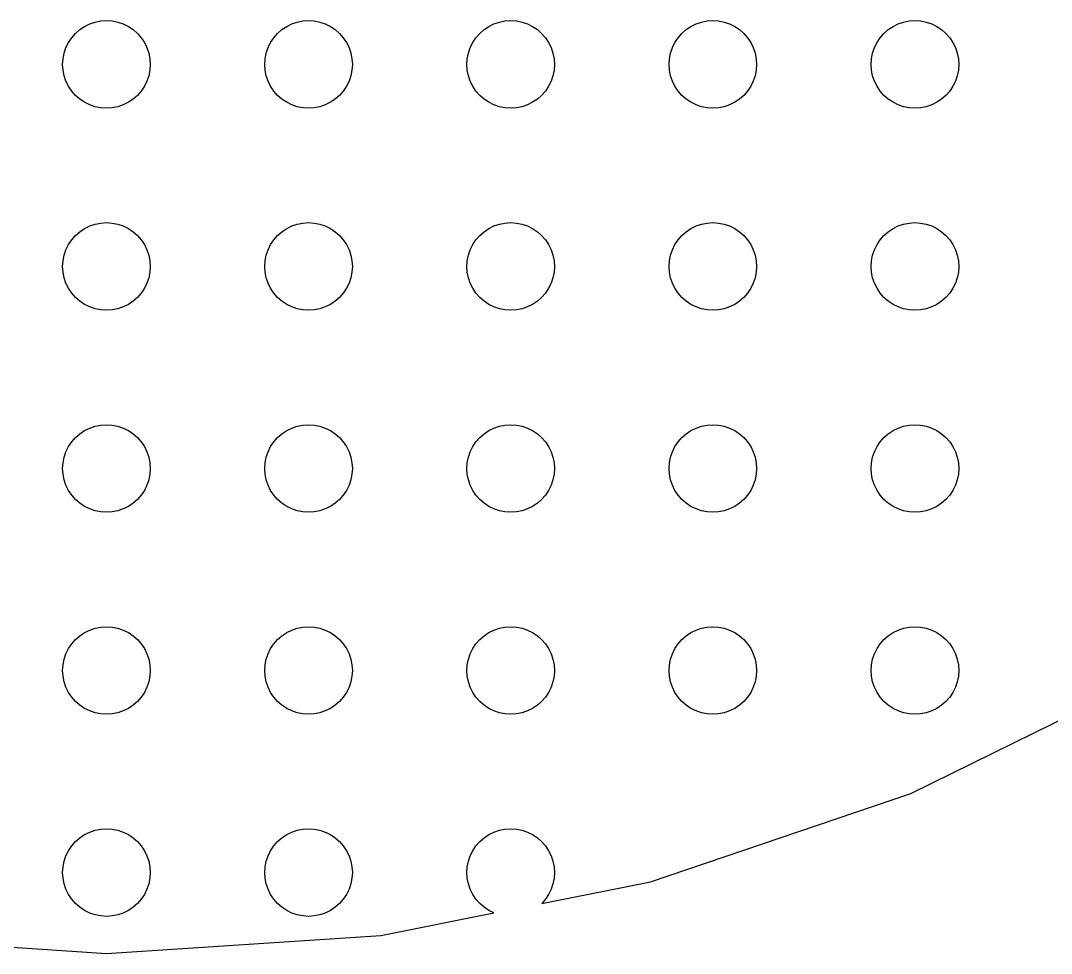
# Model space of a CAD drawing. Header units: metres. Extents: x -156 to 156, y -156 to 156.
# Drawn here: x -6.4 to 70.1, y -156 to -86.8 of the extents above; entities that cross this region are included whole.
import ezdxf

# ---------------------------------------------------------------- set-up
doc = ezdxf.new("R2010")
doc.units = ezdxf.units.M

msp = doc.modelspace()

# ---------------------------------------------------------------- linework, layer by layer
for p, q in [((-1.97847, -87.4216), (-1.625, -87.1854)), ((-1.625, -87.1854), (-1.24371, -86.9974)), ((-1.24371, -86.9974), (-0.84116, -86.8607)), ((-0.84116, -86.8607), (-0.42421, -86.7778)), ((-0.42421, -86.7778), (0, -86.75)), ((0, -86.75), (0.42421, -86.7778)), ((0.42421, -86.7778), (0.84116, -86.8607)), ((0.84116, -86.8607), (1.24371, -86.9974)), ((1.24371, -86.9974), (1.625, -87.1854)), ((1.625, -87.1854), (1.97847, -87.4216)), ((13.0215, -87.4216), (13.375, -87.1854)), ((13.375, -87.1854), (13.7563, -86.9974)), ((13.7563, -86.9974), (14.1588, -86.8607)), ((14.1588, -86.8607), (14.5758, -86.7778)), ((14.5758, -86.7778), (15, -86.75)), ((15, -86.75), (15.4242, -86.7778)), ((15.4242, -86.7778), (15.8412, -86.8607)), ((15.8412, -86.8607), (16.2437, -86.9974)), ((16.2437, -86.9974), (16.625, -87.1854)), ((16.625, -87.1854), (16.9785, -87.4216)), ((28.0215, -87.4216), (28.375, -87.1854)), ((28.375, -87.1854), (28.7563, -86.9974)), ((28.7563, -86.9974), (29.1588, -86.8607)), ((29.1588, -86.8607), (29.5758, -86.7778)), ((29.5758, -86.7778), (30, -86.75)), ((30, -86.75), (30.4242, -86.7778)), ((30.4242, -86.7778), (30.8412, -86.8607)), ((30.8412, -86.8607), (31.2437, -86.9974)), ((31.2437, -86.9974), (31.625, -87.1854)), ((31.625, -87.1854), (31.9785, -87.4216)), ((43.0215, -87.4216), (43.375, -87.1854)), ((43.375, -87.1854), (43.7563, -86.9974)), ((43.7563, -86.9974), (44.1588, -86.8607)), ((44.1588, -86.8607), (44.5758, -86.7778)), ((44.5758, -86.7778), (45, -86.75)), ((45, -86.75), (45.4242, -86.7778)), ((45.4242, -86.7778), (45.8412, -86.8607)), ((45.8412, -86.8607), (46.2437, -86.9974)), ((46.2437, -86.9974), (46.625, -87.1854)), ((46.625, -87.1854), (46.9785, -87.4216)), ((58.0215, -87.4216), (58.375, -87.1854)), ((58.375, -87.1854), (58.7563, -86.9974)), ((58.7563, -86.9974), (59.1588, -86.8607)), ((59.1588, -86.8607), (59.5758, -86.7778)), ((59.5758, -86.7778), (60, -86.75)), ((60, -86.75), (60.4242, -86.7778)), ((60.4242, -86.7778), (60.8412, -86.8607)), ((60.8412, -86.8607), (61.2437, -86.9974)), ((61.2437, -86.9974), (61.625, -87.1854)), ((61.625, -87.1854), (61.9785, -87.4216)), ((-2.57838, -88.0215), (-2.2981, -87.7019)), ((-2.2981, -87.7019), (-1.97847, -87.4216)), ((1.97847, -87.4216), (2.2981, -87.7019)), ((2.2981, -87.7019), (2.57838, -88.0215)), ((12.4216, -88.0215), (12.7019, -87.7019)), ((12.7019, -87.7019), (13.0215, -87.4216)), ((16.9785, -87.4216), (17.2981, -87.7019)), ((17.2981, -87.7019), (17.5784, -88.0215)), ((27.4216, -88.0215), (27.7019, -87.7019)), ((27.7019, -87.7019), (28.0215, -87.4216)), ((31.9785, -87.4216), (32.2981, -87.7019)), ((32.2981, -87.7019), (32.5784, -88.0215)), ((42.4216, -88.0215), (42.7019, -87.7019)), ((42.7019, -87.7019), (43.0215, -87.4216)), ((46.9785, -87.4216), (47.2981, -87.7019)), ((47.2981, -87.7019), (47.5784, -88.0215)), ((57.4216, -88.0215), (57.7019, -87.7019)), ((57.7019, -87.7019), (58.0215, -87.4216)), ((61.9785, -87.4216), (62.2981, -87.7019)), ((62.2981, -87.7019), (62.5784, -88.0215)), ((-3.00259, -88.7563), (-2.81458, -88.375)), ((-2.81458, -88.375), (-2.57838, -88.0215)), ((2.57838, -88.0215), (2.81458, -88.375)), ((2.81458, -88.375), (3.00259, -88.7563)), ((11.9974, -88.7563), (12.1854, -88.375)), ((12.1854, -88.375), (12.4216, -88.0215)), ((17.5784, -88.0215), (17.8146, -88.375)), ((17.8146, -88.375), (18.0026, -88.7563)), ((26.9974, -88.7563), (27.1854, -88.375)), ((27.1854, -88.375), (27.4216, -88.0215)), ((32.5784, -88.0215), (32.8146, -88.375)), ((32.8146, -88.375), (33.0026, -88.7563)), ((41.9974, -88.7563), (42.1854, -88.375)), ((42.1854, -88.375), (42.4216, -88.0215)), ((47.5784, -88.0215), (47.8146, -88.375)), ((47.8146, -88.375), (48.0026, -88.7563)), ((56.9974, -88.7563), (57.1854, -88.375)), ((57.1854, -88.375), (57.4216, -88.0215)), ((62.5784, -88.0215), (62.8146, -88.375)), ((62.8146, -88.375), (63.0026, -88.7563)), ((-3.22218, -89.5758), (-3.13925, -89.1588)), ((-3.13925, -89.1588), (-3.00259, -88.7563)), ((3.00259, -88.7563), (3.13925, -89.1588)), ((3.13925, -89.1588), (3.22218, -89.5758)), ((11.7778, -89.5758), (11.8607, -89.1588)), ((11.8607, -89.1588), (11.9974, -88.7563)), ((18.0026, -88.7563), (18.1393, -89.1588)), ((18.1393, -89.1588), (18.2222, -89.5758)), ((26.7778, -89.5758), (26.8607, -89.1588)), ((26.8607, -89.1588), (26.9974, -88.7563)), ((33.0026, -88.7563), (33.1393, -89.1588)), ((33.1393, -89.1588), (33.2222, -89.5758)), ((41.7778, -89.5758), (41.8607, -89.1588)), ((41.8607, -89.1588), (41.9974, -88.7563)), ((48.0026, -88.7563), (48.1393, -89.1588)), ((48.1393, -89.1588), (48.2222, -89.5758)), ((56.7778, -89.5758), (56.8607, -89.1588)), ((56.8607, -89.1588), (56.9974, -88.7563)), ((63.0026, -88.7563), (63.1393, -89.1588)), ((63.1393, -89.1588), (63.2222, -89.5758)), ((-3.25, -90), (-3.22218, -89.5758)), ((-3.22218, -90.4242), (-3.25, -90)), ((3.22218, -89.5758), (3.25, -90)), ((3.25, -90), (3.22218, -90.4242)), ((11.75, -90), (11.7778, -89.5758)), ((11.7778, -90.4242), (11.75, -90)), ((18.2222, -89.5758), (18.25, -90)), ((18.25, -90), (18.2222, -90.4242)), ((26.75, -90), (26.7778, -89.5758)), ((26.7778, -90.4242), (26.75, -90)), ((33.2222, -89.5758), (33.25, -90)), ((33.25, -90), (33.2222, -90.4242)), ((41.75, -90), (41.7778, -89.5758)), ((41.7778, -90.4242), (41.75, -90)), ((48.2222, -89.5758), (48.25, -90)), ((48.25, -90), (48.2222, -90.4242)), ((56.75, -90), (56.7778, -89.5758)), ((56.7778, -90.4242), (56.75, -90)), ((63.2222, -89.5758), (63.25, -90)), ((63.25, -90), (63.2222, -90.4242)), ((-3.13925, -90.8412), (-3.22218, -90.4242)), ((-3.00259, -91.2437), (-3.13925, -90.8412)), ((3.13925, -90.8412), (3.00259, -91.2437)), ((3.22218, -90.4242), (3.13925, -90.8412)), ((11.8607, -90.8412), (11.7778, -90.4242)), ((11.9974, -91.2437), (11.8607, -90.8412)), ((18.1393, -90.8412), (18.0026, -91.2437)), ((18.2222, -90.4242), (18.1393, -90.8412)), ((26.8607, -90.8412), (26.7778, -90.4242)), ((26.9974, -91.2437), (26.8607, -90.8412)), ((33.1393, -90.8412), (33.0026, -91.2437)), ((33.2222, -90.4242), (33.1393, -90.8412)), ((41.8607, -90.8412), (41.7778, -90.4242)), ((41.9974, -91.2437), (41.8607, -90.8412)), ((48.1393, -90.8412), (48.0026, -91.2437)), ((48.2222, -90.4242), (48.1393, -90.8412)), ((56.8607, -90.8412), (56.7778, -90.4242)), ((56.9974, -91.2437), (56.8607, -90.8412)), ((63.1393, -90.8412), (63.0026, -91.2437)), ((63.2222, -90.4242), (63.1393, -90.8412)), ((-2.81458, -91.625), (-3.00259, -91.2437)), ((-2.57838, -91.9785), (-2.81458, -91.625)), ((2.81458, -91.625), (2.57838, -91.9785)), ((3.00259, -91.2437), (2.81458, -91.625)), ((12.1854, -91.625), (11.9974, -91.2437)), ((12.4216, -91.9785), (12.1854, -91.625)), ((17.8146, -91.625), (17.5784, -91.9785)), ((18.0026, -91.2437), (17.8146, -91.625)), ((27.1854, -91.625), (26.9974, -91.2437)), ((27.4216, -91.9785), (27.1854, -91.625)), ((32.8146, -91.625), (32.5784, -91.9785)), ((33.0026, -91.2437), (32.8146, -91.625)), ((42.1854, -91.625), (41.9974, -91.2437)), ((42.4216, -91.9785), (42.1854, -91.625)), ((47.8146, -91.625), (47.5784, -91.9785)), ((48.0026, -91.2437), (47.8146, -91.625)), ((57.1854, -91.625), (56.9974, -91.2437)), ((57.4216, -91.9785), (57.1854, -91.625)), ((62.8146, -91.625), (62.5784, -91.9785)), ((63.0026, -91.2437), (62.8146, -91.625)), ((-2.2981, -92.2981), (-2.57838, -91.9785)), ((-1.97847, -92.5784), (-2.2981, -92.2981)), ((2.2981, -92.2981), (1.97847, -92.5784)), ((2.57838, -91.9785), (2.2981, -92.2981)), ((12.7019, -92.2981), (12.4216, -91.9785)), ((13.0215, -92.5784), (12.7019, -92.2981)), ((17.2981, -92.2981), (16.9785, -92.5784)), ((17.5784, -91.9785), (17.2981, -92.2981)), ((27.7019, -92.2981), (27.4216, -91.9785)), ((28.0215, -92.5784), (27.7019, -92.2981)), ((32.2981, -92.2981), (31.9785, -92.5784)), ((32.5784, -91.9785), (32.2981, -92.2981)), ((42.7019, -92.2981), (42.4216, -91.9785)), ((43.0215, -92.5784), (42.7019, -92.2981)), ((47.2981, -92.2981), (46.9785, -92.5784)), ((47.5784, -91.9785), (47.2981, -92.2981)), ((57.7019, -92.2981), (57.4216, -91.9785)), ((58.0215, -92.5784), (57.7019, -92.2981)), ((62.2981, -92.2981), (61.9785, -92.5784)), ((62.5784, -91.9785), (62.2981, -92.2981)), ((-1.625, -92.8146), (-1.97847, -92.5784)), ((-1.24371, -93.0026), (-1.625, -92.8146)), ((-0.84116, -93.1393), (-1.24371, -93.0026)), ((-0.42421, -93.2222), (-0.84116, -93.1393)), ((0, -93.25), (-0.42421, -93.2222)), ((0.42421, -93.2222), (0, -93.25)), ((0.84116, -93.1393), (0.42421, -93.2222)), ((1.24371, -93.0026), (0.84116, -93.1393)), ((1.625, -92.8146), (1.24371, -93.0026)), ((1.97847, -92.5784), (1.625, -92.8146)), ((13.375, -92.8146), (13.0215, -92.5784)), ((13.7563, -93.0026), (13.375, -92.8146)), ((14.1588, -93.1393), (13.7563, -93.0026)), ((14.5758, -93.2222), (14.1588, -93.1393)), ((15, -93.25), (14.5758, -93.2222)), ((15.4242, -93.2222), (15, -93.25)), ((15.8412, -93.1393), (15.4242, -93.2222)), ((16.2437, -93.0026), (15.8412, -93.1393)), ((16.625, -92.8146), (16.2437, -93.0026)), ((16.9785, -92.5784), (16.625, -92.8146)), ((28.375, -92.8146), (28.0215, -92.5784)), ((28.7563, -93.0026), (28.375, -92.8146)), ((29.1588, -93.1393), (28.7563, -93.0026)), ((29.5758, -93.2222), (29.1588, -93.1393)), ((30, -93.25), (29.5758, -93.2222)), ((30.4242, -93.2222), (30, -93.25)), ((30.8412, -93.1393), (30.4242, -93.2222)), ((31.2437, -93.0026), (30.8412, -93.1393)), ((31.625, -92.8146), (31.2437, -93.0026)), ((31.9785, -92.5784), (31.625, -92.8146)), ((43.375, -92.8146), (43.0215, -92.5784)), ((43.7563, -93.0026), (43.375, -92.8146)), ((44.1588, -93.1393), (43.7563, -93.0026)), ((44.5758, -93.2222), (44.1588, -93.1393)), ((45, -93.25), (44.5758, -93.2222)), ((45.4242, -93.2222), (45, -93.25)), ((45.8412, -93.1393), (45.4242, -93.2222)), ((46.2437, -93.0026), (45.8412, -93.1393)), ((46.625, -92.8146), (46.2437, -93.0026)), ((46.9785, -92.5784), (46.625, -92.8146)), ((58.375, -92.8146), (58.0215, -92.5784)), ((58.7563, -93.0026), (58.375, -92.8146)), ((59.1588, -93.1393), (58.7563, -93.0026)), ((59.5758, -93.2222), (59.1588, -93.1393)), ((60, -93.25), (59.5758, -93.2222)), ((60.4242, -93.2222), (60, -93.25)), ((60.8412, -93.1393), (60.4242, -93.2222)), ((61.2437, -93.0026), (60.8412, -93.1393)), ((61.625, -92.8146), (61.2437, -93.0026)), ((61.9785, -92.5784), (61.625, -92.8146)), ((-2.2981, -102.702), (-1.97847, -102.422)), ((-1.97847, -102.422), (-1.625, -102.185)), ((-1.625, -102.185), (-1.24371, -101.997)), ((-1.24371, -101.997), (-0.84116, -101.861)), ((-0.84116, -101.861), (-0.42421, -101.778)), ((-0.42421, -101.778), (0, -101.75)), ((0, -101.75), (0.42421, -101.778)), ((0.42421, -101.778), (0.84116, -101.861)), ((0.84116, -101.861), (1.24371, -101.997)), ((1.24371, -101.997), (1.625, -102.185)), ((1.625, -102.185), (1.97847, -102.422)), ((1.97847, -102.422), (2.2981, -102.702)), ((12.7019, -102.702), (13.0215, -102.422)), ((13.0215, -102.422), (13.375, -102.185)), ((13.375, -102.185), (13.7563, -101.997)), ((13.7563, -101.997), (14.1588, -101.861)), ((14.1588, -101.861), (14.5758, -101.778)), ((14.5758, -101.778), (15, -101.75)), ((15, -101.75), (15.4242, -101.778)), ((15.4242, -101.778), (15.8412, -101.861)), ((15.8412, -101.861), (16.2437, -101.997)), ((16.2437, -101.997), (16.625, -102.185)), ((16.625, -102.185), (16.9785, -102.422)), ((16.9785, -102.422), (17.2981, -102.702)), ((27.7019, -102.702), (28.0215, -102.422)), ((28.0215, -102.422), (28.375, -102.185)), ((28.375, -102.185), (28.7563, -101.997)), ((28.7563, -101.997), (29.1588, -101.861)), ((29.1588, -101.861), (29.5758, -101.778)), ((29.5758, -101.778), (30, -101.75)), ((30, -101.75), (30.4242, -101.778)), ((30.4242, -101.778), (30.8412, -101.861)), ((30.8412, -101.861), (31.2437, -101.997)), ((31.2437, -101.997), (31.625, -102.185)), ((31.625, -102.185), (31.9785, -102.422)), ((31.9785, -102.422), (32.2981, -102.702)), ((42.7019, -102.702), (43.0215, -102.422)), ((43.0215, -102.422), (43.375, -102.185)), ((43.375, -102.185), (43.7563, -101.997)), ((43.7563, -101.997), (44.1588, -101.861)), ((44.1588, -101.861), (44.5758, -101.778)), ((44.5758, -101.778), (45, -101.75)), ((45, -101.75), (45.4242, -101.778)), ((45.4242, -101.778), (45.8412, -101.861)), ((45.8412, -101.861), (46.2437, -101.997)), ((46.2437, -101.997), (46.625, -102.185)), ((46.625, -102.185), (46.9785, -102.422)), ((46.9785, -102.422), (47.2981, -102.702)), ((57.7019, -102.702), (58.0215, -102.422)), ((58.0215, -102.422), (58.375, -102.185)), ((58.375, -102.185), (58.7563, -101.997)), ((58.7563, -101.997), (59.1588, -101.861)), ((59.1588, -101.861), (59.5758, -101.778)), ((59.5758, -101.778), (60, -101.75)), ((60, -101.75), (60.4242, -101.778)), ((60.4242, -101.778), (60.8412, -101.861)), ((60.8412, -101.861), (61.2437, -101.997)), ((61.2437, -101.997), (61.625, -102.185)), ((61.625, -102.185), (61.9785, -102.422)), ((61.9785, -102.422), (62.2981, -102.702)), ((-2.81458, -103.375), (-2.57838, -103.022)), ((-2.57838, -103.022), (-2.2981, -102.702)), ((2.2981, -102.702), (2.57838, -103.022)), ((2.57838, -103.022), (2.81458, -103.375)), ((12.1854, -103.375), (12.4216, -103.022)), ((12.4216, -103.022), (12.7019, -102.702)), ((17.2981, -102.702), (17.5784, -103.022)), ((17.5784, -103.022), (17.8146, -103.375)), ((27.1854, -103.375), (27.4216, -103.022)), ((27.4216, -103.022), (27.7019, -102.702)), ((32.2981, -102.702), (32.5784, -103.022)), ((32.5784, -103.022), (32.8146, -103.375)), ((42.1854, -103.375), (42.4216, -103.022)), ((42.4216, -103.022), (42.7019, -102.702)), ((47.2981, -102.702), (47.5784, -103.022)), ((47.5784, -103.022), (47.8146, -103.375)), ((57.1854, -103.375), (57.4216, -103.022)), ((57.4216, -103.022), (57.7019, -102.702)), ((62.2981, -102.702), (62.5784, -103.022)), ((62.5784, -103.022), (62.8146, -103.375)), ((-3.13925, -104.159), (-3.00259, -103.756)), ((-3.00259, -103.756), (-2.81458, -103.375)), ((2.81458, -103.375), (3.00259, -103.756)), ((3.00259, -103.756), (3.13925, -104.159)), ((11.8607, -104.159), (11.9974, -103.756)), ((11.9974, -103.756), (12.1854, -103.375)), ((17.8146, -103.375), (18.0026, -103.756)), ((18.0026, -103.756), (18.1393, -104.159)), ((26.8607, -104.159), (26.9974, -103.756)), ((26.9974, -103.756), (27.1854, -103.375)), ((32.8146, -103.375), (33.0026, -103.756)), ((33.0026, -103.756), (33.1393, -104.159)), ((41.8607, -104.159), (41.9974, -103.756)), ((41.9974, -103.756), (42.1854, -103.375)), ((47.8146, -103.375), (48.0026, -103.756)), ((48.0026, -103.756), (48.1393, -104.159)), ((56.8607, -104.159), (56.9974, -103.756)), ((56.9974, -103.756), (57.1854, -103.375)), ((62.8146, -103.375), (63.0026, -103.756)), ((63.0026, -103.756), (63.1393, -104.159)), ((-3.25, -105), (-3.22218, -104.576)), ((-3.22218, -104.576), (-3.13925, -104.159)), ((3.13925, -104.159), (3.22218, -104.576)), ((3.22218, -104.576), (3.25, -105)), ((11.75, -105), (11.7778, -104.576)), ((11.7778, -104.576), (11.8607, -104.159)), ((18.1393, -104.159), (18.2222, -104.576)), ((18.2222, -104.576), (18.25, -105)), ((26.75, -105), (26.7778, -104.576)), ((26.7778, -104.576), (26.8607, -104.159)), ((33.1393, -104.159), (33.2222, -104.576)), ((33.2222, -104.576), (33.25, -105)), ((41.75, -105), (41.7778, -104.576)), ((41.7778, -104.576), (41.8607, -104.159)), ((48.1393, -104.159), (48.2222, -104.576)), ((48.2222, -104.576), (48.25, -105)), ((56.75, -105), (56.7778, -104.576)), ((56.7778, -104.576), (56.8607, -104.159)), ((63.1393, -104.159), (63.2222, -104.576)), ((63.2222, -104.576), (63.25, -105)), ((-3.22218, -105.424), (-3.25, -105)), ((-3.13925, -105.841), (-3.22218, -105.424)), ((3.22218, -105.424), (3.13925, -105.841)), ((3.25, -105), (3.22218, -105.424)), ((11.7778, -105.424), (11.75, -105)), ((11.8607, -105.841), (11.7778, -105.424)), ((18.2222, -105.424), (18.1393, -105.841)), ((18.25, -105), (18.2222, -105.424)), ((26.7778, -105.424), (26.75, -105)), ((26.8607, -105.841), (26.7778, -105.424)), ((33.2222, -105.424), (33.1393, -105.841)), ((33.25, -105), (33.2222, -105.424)), ((41.7778, -105.424), (41.75, -105)), ((41.8607, -105.841), (41.7778, -105.424)), ((48.2222, -105.424), (48.1393, -105.841)), ((48.25, -105), (48.2222, -105.424)), ((56.7778, -105.424), (56.75, -105)), ((56.8607, -105.841), (56.7778, -105.424)), ((63.2222, -105.424), (63.1393, -105.841)), ((63.25, -105), (63.2222, -105.424)), ((-3.00259, -106.244), (-3.13925, -105.841)), ((-2.81458, -106.625), (-3.00259, -106.244)), ((3.00259, -106.244), (2.81458, -106.625)), ((3.13925, -105.841), (3.00259, -106.244)), ((11.9974, -106.244), (11.8607, -105.841)), ((12.1854, -106.625), (11.9974, -106.244)), ((18.0026, -106.244), (17.8146, -106.625)), ((18.1393, -105.841), (18.0026, -106.244)), ((26.9974, -106.244), (26.8607, -105.841)), ((27.1854, -106.625), (26.9974, -106.244)), ((33.0026, -106.244), (32.8146, -106.625)), ((33.1393, -105.841), (33.0026, -106.244)), ((41.9974, -106.244), (41.8607, -105.841)), ((42.1854, -106.625), (41.9974, -106.244)), ((48.0026, -106.244), (47.8146, -106.625)), ((48.1393, -105.841), (48.0026, -106.244)), ((56.9974, -106.244), (56.8607, -105.841)), ((57.1854, -106.625), (56.9974, -106.244)), ((63.0026, -106.244), (62.8146, -106.625)), ((63.1393, -105.841), (63.0026, -106.244)), ((-2.57838, -106.978), (-2.81458, -106.625)), ((-2.2981, -107.298), (-2.57838, -106.978)), ((2.57838, -106.978), (2.2981, -107.298)), ((2.81458, -106.625), (2.57838, -106.978)), ((12.4216, -106.978), (12.1854, -106.625)), ((12.7019, -107.298), (12.4216, -106.978)), ((17.5784, -106.978), (17.2981, -107.298)), ((17.8146, -106.625), (17.5784, -106.978)), ((27.4216, -106.978), (27.1854, -106.625)), ((27.7019, -107.298), (27.4216, -106.978)), ((32.5784, -106.978), (32.2981, -107.298)), ((32.8146, -106.625), (32.5784, -106.978)), ((42.4216, -106.978), (42.1854, -106.625)), ((42.7019, -107.298), (42.4216, -106.978)), ((47.5784, -106.978), (47.2981, -107.298)), ((47.8146, -106.625), (47.5784, -106.978)), ((57.4216, -106.978), (57.1854, -106.625)), ((57.7019, -107.298), (57.4216, -106.978)), ((62.5784, -106.978), (62.2981, -107.298)), ((62.8146, -106.625), (62.5784, -106.978)), ((-1.97847, -107.578), (-2.2981, -107.298)), ((-1.625, -107.815), (-1.97847, -107.578)), ((-1.24371, -108.003), (-1.625, -107.815)), ((1.625, -107.815), (1.24371, -108.003)), ((1.97847, -107.578), (1.625, -107.815)), ((2.2981, -107.298), (1.97847, -107.578)), ((13.0215, -107.578), (12.7019, -107.298)), ((13.375, -107.815), (13.0215, -107.578)), ((13.7563, -108.003), (13.375, -107.815)), ((16.625, -107.815), (16.2437, -108.003)), ((16.9785, -107.578), (16.625, -107.815)), ((17.2981, -107.298), (16.9785, -107.578)), ((28.0215, -107.578), (27.7019, -107.298)), ((28.375, -107.815), (28.0215, -107.578)), ((28.7563, -108.003), (28.375, -107.815)), ((31.625, -107.815), (31.2437, -108.003)), ((31.9785, -107.578), (31.625, -107.815)), ((32.2981, -107.298), (31.9785, -107.578)), ((43.0215, -107.578), (42.7019, -107.298)), ((43.375, -107.815), (43.0215, -107.578)), ((43.7563, -108.003), (43.375, -107.815)), ((46.625, -107.815), (46.2437, -108.003)), ((46.9785, -107.578), (46.625, -107.815)), ((47.2981, -107.298), (46.9785, -107.578)), ((58.0215, -107.578), (57.7019, -107.298)), ((58.375, -107.815), (58.0215, -107.578)), ((58.7563, -108.003), (58.375, -107.815)), ((61.625, -107.815), (61.2437, -108.003)), ((61.9785, -107.578), (61.625, -107.815)), ((62.2981, -107.298), (61.9785, -107.578)), ((-0.84116, -108.139), (-1.24371, -108.003)), ((-0.42421, -108.222), (-0.84116, -108.139)), ((0, -108.25), (-0.42421, -108.222)), ((0.42421, -108.222), (0, -108.25)), ((0.84116, -108.139), (0.42421, -108.222)), ((1.24371, -108.003), (0.84116, -108.139)), ((14.1588, -108.139), (13.7563, -108.003)), ((14.5758, -108.222), (14.1588, -108.139)), ((15, -108.25), (14.5758, -108.222)), ((15.4242, -108.222), (15, -108.25)), ((15.8412, -108.139), (15.4242, -108.222)), ((16.2437, -108.003), (15.8412, -108.139)), ((29.1588, -108.139), (28.7563, -108.003)), ((29.5758, -108.222), (29.1588, -108.139)), ((30, -108.25), (29.5758, -108.222)), ((30.4242, -108.222), (30, -108.25)), ((30.8412, -108.139), (30.4242, -108.222)), ((31.2437, -108.003), (30.8412, -108.139)), ((44.1588, -108.139), (43.7563, -108.003)), ((44.5758, -108.222), (44.1588, -108.139)), ((45, -108.25), (44.5758, -108.222)), ((45.4242, -108.222), (45, -108.25)), ((45.8412, -108.139), (45.4242, -108.222)), ((46.2437, -108.003), (45.8412, -108.139)), ((59.1588, -108.139), (58.7563, -108.003)), ((59.5758, -108.222), (59.1588, -108.139)), ((60, -108.25), (59.5758, -108.222)), ((60.4242, -108.222), (60, -108.25)), ((60.8412, -108.139), (60.4242, -108.222)), ((61.2437, -108.003), (60.8412, -108.139)), ((-1.625, -117.185), (-1.24371, -116.997)), ((-1.24371, -116.997), (-0.84116, -116.861)), ((-0.84116, -116.861), (-0.42421, -116.778)), ((-0.42421, -116.778), (0, -116.75)), ((0, -116.75), (0.42421, -116.778)), ((0.42421, -116.778), (0.84116, -116.861)), ((0.84116, -116.861), (1.24371, -116.997)), ((1.24371, -116.997), (1.625, -117.185)), ((13.375, -117.185), (13.7563, -116.997)), ((13.7563, -116.997), (14.1588, -116.861)), ((14.1588, -116.861), (14.5758, -116.778)), ((14.5758, -116.778), (15, -116.75)), ((15, -116.75), (15.4242, -116.778)), ((15.4242, -116.778), (15.8412, -116.861)), ((15.8412, -116.861), (16.2437, -116.997)), ((16.2437, -116.997), (16.625, -117.185)), ((28.375, -117.185), (28.7563, -116.997)), ((28.7563, -116.997), (29.1588, -116.861)), ((29.1588, -116.861), (29.5758, -116.778)), ((29.5758, -116.778), (30, -116.75)), ((30, -116.75), (30.4242, -116.778)), ((30.4242, -116.778), (30.8412, -116.861)), ((30.8412, -116.861), (31.2437, -116.997)), ((31.2437, -116.997), (31.625, -117.185)), ((43.375, -117.185), (43.7563, -116.997)), ((43.7563, -116.997), (44.1588, -116.861)), ((44.1588, -116.861), (44.5758, -116.778)), ((44.5758, -116.778), (45, -116.75)), ((45, -116.75), (45.4242, -116.778)), ((45.4242, -116.778), (45.8412, -116.861)), ((45.8412, -116.861), (46.2437, -116.997)), ((46.2437, -116.997), (46.625, -117.185)), ((58.375, -117.185), (58.7563, -116.997)), ((58.7563, -116.997), (59.1588, -116.861)), ((59.1588, -116.861), (59.5758, -116.778)), ((59.5758, -116.778), (60, -116.75)), ((60, -116.75), (60.4242, -116.778)), ((60.4242, -116.778), (60.8412, -116.861)), ((60.8412, -116.861), (61.2437, -116.997)), ((61.2437, -116.997), (61.625, -117.185)), ((-2.57838, -118.022), (-2.2981, -117.702)), ((-2.2981, -117.702), (-1.97847, -117.422)), ((-1.97847, -117.422), (-1.625, -117.185)), ((1.625, -117.185), (1.97847, -117.422)), ((1.97847, -117.422), (2.2981, -117.702)), ((2.2981, -117.702), (2.57838, -118.022)), ((12.4216, -118.022), (12.7019, -117.702)), ((12.7019, -117.702), (13.0215, -117.422)), ((13.0215, -117.422), (13.375, -117.185)), ((16.625, -117.185), (16.9785, -117.422)), ((16.9785, -117.422), (17.2981, -117.702)), ((17.2981, -117.702), (17.5784, -118.022)), ((27.4216, -118.022), (27.7019, -117.702)), ((27.7019, -117.702), (28.0215, -117.422)), ((28.0215, -117.422), (28.375, -117.185)), ((31.625, -117.185), (31.9785, -117.422)), ((31.9785, -117.422), (32.2981, -117.702)), ((32.2981, -117.702), (32.5784, -118.022)), ((42.4216, -118.022), (42.7019, -117.702)), ((42.7019, -117.702), (43.0215, -117.422)), ((43.0215, -117.422), (43.375, -117.185)), ((46.625, -117.185), (46.9785, -117.422)), ((46.9785, -117.422), (47.2981, -117.702)), ((47.2981, -117.702), (47.5784, -118.022)), ((57.4216, -118.022), (57.7019, -117.702)), ((57.7019, -117.702), (58.0215, -117.422)), ((58.0215, -117.422), (58.375, -117.185)), ((61.625, -117.185), (61.9785, -117.422)), ((61.9785, -117.422), (62.2981, -117.702)), ((62.2981, -117.702), (62.5784, -118.022)), ((-3.00259, -118.756), (-2.81458, -118.375)), ((-2.81458, -118.375), (-2.57838, -118.022)), ((2.57838, -118.022), (2.81458, -118.375)), ((2.81458, -118.375), (3.00259, -118.756)), ((11.9974, -118.756), (12.1854, -118.375)), ((12.1854, -118.375), (12.4216, -118.022)), ((17.5784, -118.022), (17.8146, -118.375)), ((17.8146, -118.375), (18.0026, -118.756)), ((26.9974, -118.756), (27.1854, -118.375)), ((27.1854, -118.375), (27.4216, -118.022)), ((32.5784, -118.022), (32.8146, -118.375)), ((32.8146, -118.375), (33.0026, -118.756)), ((41.9974, -118.756), (42.1854, -118.375)), ((42.1854, -118.375), (42.4216, -118.022)), ((47.5784, -118.022), (47.8146, -118.375)), ((47.8146, -118.375), (48.0026, -118.756)), ((56.9974, -118.756), (57.1854, -118.375)), ((57.1854, -118.375), (57.4216, -118.022)), ((62.5784, -118.022), (62.8146, -118.375)), ((62.8146, -118.375), (63.0026, -118.756)), ((-3.22218, -119.576), (-3.13925, -119.159)), ((-3.13925, -119.159), (-3.00259, -118.756)), ((3.00259, -118.756), (3.13925, -119.159)), ((3.13925, -119.159), (3.22218, -119.576)), ((11.7778, -119.576), (11.8607, -119.159)), ((11.8607, -119.159), (11.9974, -118.756)), ((18.0026, -118.756), (18.1393, -119.159)), ((18.1393, -119.159), (18.2222, -119.576)), ((26.7778, -119.576), (26.8607, -119.159)), ((26.8607, -119.159), (26.9974, -118.756)), ((33.0026, -118.756), (33.1393, -119.159)), ((33.1393, -119.159), (33.2222, -119.576)), ((41.7778, -119.576), (41.8607, -119.159)), ((41.8607, -119.159), (41.9974, -118.756)), ((48.0026, -118.756), (48.1393, -119.159)), ((48.1393, -119.159), (48.2222, -119.576)), ((56.7778, -119.576), (56.8607, -119.159)), ((56.8607, -119.159), (56.9974, -118.756)), ((63.0026, -118.756), (63.1393, -119.159)), ((63.1393, -119.159), (63.2222, -119.576)), ((-3.25, -120), (-3.22218, -119.576)), ((-3.22218, -120.424), (-3.25, -120)), ((3.22218, -119.576), (3.25, -120)), ((3.25, -120), (3.22218, -120.424)), ((11.75, -120), (11.7778, -119.576)), ((11.7778, -120.424), (11.75, -120)), ((18.2222, -119.576), (18.25, -120)), ((18.25, -120), (18.2222, -120.424)), ((26.75, -120), (26.7778, -119.576)), ((26.7778, -120.424), (26.75, -120)), ((33.2222, -119.576), (33.25, -120)), ((33.25, -120), (33.2222, -120.424)), ((41.75, -120), (41.7778, -119.576)), ((41.7778, -120.424), (41.75, -120)), ((48.2222, -119.576), (48.25, -120)), ((48.25, -120), (48.2222, -120.424)), ((56.75, -120), (56.7778, -119.576)), ((56.7778, -120.424), (56.75, -120)), ((63.2222, -119.576), (63.25, -120)), ((63.25, -120), (63.2222, -120.424)), ((-3.13925, -120.841), (-3.22218, -120.424)), ((-3.00259, -121.244), (-3.13925, -120.841)), ((3.13925, -120.841), (3.00259, -121.244)), ((3.22218, -120.424), (3.13925, -120.841)), ((11.8607, -120.841), (11.7778, -120.424)), ((11.9974, -121.244), (11.8607, -120.841)), ((18.1393, -120.841), (18.0026, -121.244)), ((18.2222, -120.424), (18.1393, -120.841)), ((26.8607, -120.841), (26.7778, -120.424)), ((26.9974, -121.244), (26.8607, -120.841)), ((33.1393, -120.841), (33.0026, -121.244)), ((33.2222, -120.424), (33.1393, -120.841)), ((41.8607, -120.841), (41.7778, -120.424)), ((41.9974, -121.244), (41.8607, -120.841)), ((48.1393, -120.841), (48.0026, -121.244)), ((48.2222, -120.424), (48.1393, -120.841)), ((56.8607, -120.841), (56.7778, -120.424)), ((56.9974, -121.244), (56.8607, -120.841)), ((63.1393, -120.841), (63.0026, -121.244)), ((63.2222, -120.424), (63.1393, -120.841)), ((-2.81458, -121.625), (-3.00259, -121.244)), ((-2.57838, -121.978), (-2.81458, -121.625)), ((2.81458, -121.625), (2.57838, -121.978)), ((3.00259, -121.244), (2.81458, -121.625)), ((12.1854, -121.625), (11.9974, -121.244)), ((12.4216, -121.978), (12.1854, -121.625)), ((17.8146, -121.625), (17.5784, -121.978)), ((18.0026, -121.244), (17.8146, -121.625)), ((27.1854, -121.625), (26.9974, -121.244)), ((27.4216, -121.978), (27.1854, -121.625)), ((32.8146, -121.625), (32.5784, -121.978)), ((33.0026, -121.244), (32.8146, -121.625)), ((42.1854, -121.625), (41.9974, -121.244)), ((42.4216, -121.978), (42.1854, -121.625)), ((47.8146, -121.625), (47.5784, -121.978)), ((48.0026, -121.244), (47.8146, -121.625)), ((57.1854, -121.625), (56.9974, -121.244)), ((57.4216, -121.978), (57.1854, -121.625)), ((62.8146, -121.625), (62.5784, -121.978)), ((63.0026, -121.244), (62.8146, -121.625)), ((-2.2981, -122.298), (-2.57838, -121.978)), ((-1.97847, -122.578), (-2.2981, -122.298)), ((2.2981, -122.298), (1.97847, -122.578)), ((2.57838, -121.978), (2.2981, -122.298)), ((12.7019, -122.298), (12.4216, -121.978)), ((13.0215, -122.578), (12.7019, -122.298)), ((17.2981, -122.298), (16.9785, -122.578)), ((17.5784, -121.978), (17.2981, -122.298)), ((27.7019, -122.298), (27.4216, -121.978)), ((28.0215, -122.578), (27.7019, -122.298)), ((32.2981, -122.298), (31.9785, -122.578)), ((32.5784, -121.978), (32.2981, -122.298)), ((42.7019, -122.298), (42.4216, -121.978)), ((43.0215, -122.578), (42.7019, -122.298)), ((47.2981, -122.298), (46.9785, -122.578)), ((47.5784, -121.978), (47.2981, -122.298)), ((57.7019, -122.298), (57.4216, -121.978)), ((58.0215, -122.578), (57.7019, -122.298)), ((62.2981, -122.298), (61.9785, -122.578)), ((62.5784, -121.978), (62.2981, -122.298)), ((-1.625, -122.815), (-1.97847, -122.578)), ((-1.24371, -123.003), (-1.625, -122.815)), ((-0.84116, -123.139), (-1.24371, -123.003)), ((-0.42421, -123.222), (-0.84116, -123.139)), ((0.84116, -123.139), (0.42421, -123.222)), ((1.24371, -123.003), (0.84116, -123.139)), ((1.625, -122.815), (1.24371, -123.003)), ((1.97847, -122.578), (1.625, -122.815)), ((13.375, -122.815), (13.0215, -122.578)), ((13.7563, -123.003), (13.375, -122.815)), ((14.1588, -123.139), (13.7563, -123.003)), ((14.5758, -123.222), (14.1588, -123.139)), ((15.8412, -123.139), (15.4242, -123.222)), ((16.2437, -123.003), (15.8412, -123.139)), ((16.625, -122.815), (16.2437, -123.003)), ((16.9785, -122.578), (16.625, -122.815)), ((28.375, -122.815), (28.0215, -122.578)), ((28.7563, -123.003), (28.375, -122.815)), ((29.1588, -123.139), (28.7563, -123.003)), ((29.5758, -123.222), (29.1588, -123.139)), ((30.8412, -123.139), (30.4242, -123.222)), ((31.2437, -123.003), (30.8412, -123.139)), ((31.625, -122.815), (31.2437, -123.003)), ((31.9785, -122.578), (31.625, -122.815)), ((43.375, -122.815), (43.0215, -122.578)), ((43.7563, -123.003), (43.375, -122.815)), ((44.1588, -123.139), (43.7563, -123.003)), ((44.5758, -123.222), (44.1588, -123.139)), ((45.8412, -123.139), (45.4242, -123.222)), ((46.2437, -123.003), (45.8412, -123.139)), ((46.625, -122.815), (46.2437, -123.003)), ((46.9785, -122.578), (46.625, -122.815)), ((58.375, -122.815), (58.0215, -122.578)), ((58.7563, -123.003), (58.375, -122.815)), ((59.1588, -123.139), (58.7563, -123.003)), ((59.5758, -123.222), (59.1588, -123.139)), ((60.8412, -123.139), (60.4242, -123.222)), ((61.2437, -123.003), (60.8412, -123.139)), ((61.625, -122.815), (61.2437, -123.003)), ((61.9785, -122.578), (61.625, -122.815)), ((0, -123.25), (-0.42421, -123.222)), ((0.42421, -123.222), (0, -123.25)), ((15, -123.25), (14.5758, -123.222)), ((15.4242, -123.222), (15, -123.25)), ((30, -123.25), (29.5758, -123.222)), ((30.4242, -123.222), (30, -123.25)), ((45, -123.25), (44.5758, -123.222)), ((45.4242, -123.222), (45, -123.25)), ((60, -123.25), (59.5758, -123.222)), ((60.4242, -123.222), (60, -123.25)), ((-1.97847, -132.422), (-1.625, -132.185)), ((-1.625, -132.185), (-1.24371, -131.997)), ((-1.24371, -131.997), (-0.84116, -131.861)), ((-0.84116, -131.861), (-0.42421, -131.778)), ((-0.42421, -131.778), (0, -131.75)), ((0, -131.75), (0.42421, -131.778)), ((0.42421, -131.778), (0.84116, -131.861)), ((0.84116, -131.861), (1.24371, -131.997)), ((1.24371, -131.997), (1.625, -132.185)), ((1.625, -132.185), (1.97847, -132.422)), ((13.0215, -132.422), (13.375, -132.185)), ((13.375, -132.185), (13.7563, -131.997)), ((13.7563, -131.997), (14.1588, -131.861)), ((14.1588, -131.861), (14.5758, -131.778)), ((14.5758, -131.778), (15, -131.75)), ((15, -131.75), (15.4242, -131.778)), ((15.4242, -131.778), (15.8412, -131.861)), ((15.8412, -131.861), (16.2437, -131.997)), ((16.2437, -131.997), (16.625, -132.185)), ((16.625, -132.185), (16.9785, -132.422)), ((28.0215, -132.422), (28.375, -132.185)), ((28.375, -132.185), (28.7563, -131.997)), ((28.7563, -131.997), (29.1588, -131.861)), ((29.1588, -131.861), (29.5758, -131.778)), ((29.5758, -131.778), (30, -131.75)), ((30, -131.75), (30.4242, -131.778)), ((30.4242, -131.778), (30.8412, -131.861)), ((30.8412, -131.861), (31.2437, -131.997)), ((31.2437, -131.997), (31.625, -132.185)), ((31.625, -132.185), (31.9785, -132.422)), ((43.0215, -132.422), (43.375, -132.185)), ((43.375, -132.185), (43.7563, -131.997)), ((43.7563, -131.997), (44.1588, -131.861)), ((44.1588, -131.861), (44.5758, -131.778)), ((44.5758, -131.778), (45, -131.75)), ((45, -131.75), (45.4242, -131.778)), ((45.4242, -131.778), (45.8412, -131.861)), ((45.8412, -131.861), (46.2437, -131.997)), ((46.2437, -131.997), (46.625, -132.185)), ((46.625, -132.185), (46.9785, -132.422)), ((58.0215, -132.422), (58.375, -132.185)), ((58.375, -132.185), (58.7563, -131.997)), ((58.7563, -131.997), (59.1588, -131.861)), ((59.1588, -131.861), (59.5758, -131.778)), ((59.5758, -131.778), (60, -131.75)), ((60, -131.75), (60.4242, -131.778)), ((60.4242, -131.778), (60.8412, -131.861)), ((60.8412, -131.861), (61.2437, -131.997)), ((61.2437, -131.997), (61.625, -132.185)), ((61.625, -132.185), (61.9785, -132.422)), ((-2.81458, -133.375), (-2.57838, -133.022)), ((-2.57838, -133.022), (-2.2981, -132.702)), ((-2.2981, -132.702), (-1.97847, -132.422)), ((1.97847, -132.422), (2.2981, -132.702)), ((2.2981, -132.702), (2.57838, -133.022)), ((2.57838, -133.022), (2.81458, -133.375)), ((12.1854, -133.375), (12.4216, -133.022)), ((12.4216, -133.022), (12.7019, -132.702)), ((12.7019, -132.702), (13.0215, -132.422)), ((16.9785, -132.422), (17.2981, -132.702)), ((17.2981, -132.702), (17.5784, -133.022)), ((17.5784, -133.022), (17.8146, -133.375)), ((27.1854, -133.375), (27.4216, -133.022)), ((27.4216, -133.022), (27.7019, -132.702)), ((27.7019, -132.702), (28.0215, -132.422)), ((31.9785, -132.422), (32.2981, -132.702)), ((32.2981, -132.702), (32.5784, -133.022)), ((32.5784, -133.022), (32.8146, -133.375)), ((42.1854, -133.375), (42.4216, -133.022)), ((42.4216, -133.022), (42.7019, -132.702)), ((42.7019, -132.702), (43.0215, -132.422)), ((46.9785, -132.422), (47.2981, -132.702)), ((47.2981, -132.702), (47.5784, -133.022)), ((47.5784, -133.022), (47.8146, -133.375)), ((57.1854, -133.375), (57.4216, -133.022)), ((57.4216, -133.022), (57.7019, -132.702)), ((57.7019, -132.702), (58.0215, -132.422)), ((61.9785, -132.422), (62.2981, -132.702)), ((62.2981, -132.702), (62.5784, -133.022)), ((62.5784, -133.022), (62.8146, -133.375)), ((-3.13925, -134.159), (-3.00259, -133.756)), ((-3.00259, -133.756), (-2.81458, -133.375)), ((2.81458, -133.375), (3.00259, -133.756)), ((3.00259, -133.756), (3.13925, -134.159)), ((11.8607, -134.159), (11.9974, -133.756)), ((11.9974, -133.756), (12.1854, -133.375)), ((17.8146, -133.375), (18.0026, -133.756)), ((18.0026, -133.756), (18.1393, -134.159)), ((26.8607, -134.159), (26.9974, -133.756)), ((26.9974, -133.756), (27.1854, -133.375)), ((32.8146, -133.375), (33.0026, -133.756)), ((33.0026, -133.756), (33.1393, -134.159)), ((41.8607, -134.159), (41.9974, -133.756)), ((41.9974, -133.756), (42.1854, -133.375)), ((47.8146, -133.375), (48.0026, -133.756)), ((48.0026, -133.756), (48.1393, -134.159)), ((56.8607, -134.159), (56.9974, -133.756)), ((56.9974, -133.756), (57.1854, -133.375)), ((62.8146, -133.375), (63.0026, -133.756)), ((63.0026, -133.756), (63.1393, -134.159)), ((-3.25, -135), (-3.22218, -134.576)), ((-3.22218, -134.576), (-3.13925, -134.159)), ((3.13925, -134.159), (3.22218, -134.576)), ((3.22218, -134.576), (3.25, -135)), ((11.75, -135), (11.7778, -134.576)), ((11.7778, -134.576), (11.8607, -134.159)), ((18.1393, -134.159), (18.2222, -134.576)), ((18.2222, -134.576), (18.25, -135)), ((26.75, -135), (26.7778, -134.576)), ((26.7778, -134.576), (26.8607, -134.159)), ((33.1393, -134.159), (33.2222, -134.576)), ((33.2222, -134.576), (33.25, -135)), ((41.75, -135), (41.7778, -134.576)), ((41.7778, -134.576), (41.8607, -134.159)), ((48.1393, -134.159), (48.2222, -134.576)), ((48.2222, -134.576), (48.25, -135)), ((56.75, -135), (56.7778, -134.576)), ((56.7778, -134.576), (56.8607, -134.159)), ((63.1393, -134.159), (63.2222, -134.576)), ((63.2222, -134.576), (63.25, -135)), ((-3.22218, -135.424), (-3.25, -135)), ((3.25, -135), (3.22218, -135.424)), ((11.7778, -135.424), (11.75, -135)), ((18.25, -135), (18.2222, -135.424)), ((26.7778, -135.424), (26.75, -135)), ((33.25, -135), (33.2222, -135.424)), ((41.7778, -135.424), (41.75, -135)), ((48.25, -135), (48.2222, -135.424)), ((56.7778, -135.424), (56.75, -135)), ((63.25, -135), (63.2222, -135.424)), ((-3.13925, -135.841), (-3.22218, -135.424)), ((-3.00259, -136.244), (-3.13925, -135.841)), ((3.13925, -135.841), (3.00259, -136.244)), ((3.22218, -135.424), (3.13925, -135.841)), ((11.8607, -135.841), (11.7778, -135.424)), ((11.9974, -136.244), (11.8607, -135.841)), ((18.1393, -135.841), (18.0026, -136.244)), ((18.2222, -135.424), (18.1393, -135.841)), ((26.8607, -135.841), (26.7778, -135.424)), ((26.9974, -136.244), (26.8607, -135.841)), ((33.1393, -135.841), (33.0026, -136.244)), ((33.2222, -135.424), (33.1393, -135.841)), ((41.8607, -135.841), (41.7778, -135.424)), ((41.9974, -136.244), (41.8607, -135.841)), ((48.1393, -135.841), (48.0026, -136.244)), ((48.2222, -135.424), (48.1393, -135.841)), ((56.8607, -135.841), (56.7778, -135.424)), ((56.9974, -136.244), (56.8607, -135.841)), ((63.1393, -135.841), (63.0026, -136.244)), ((63.2222, -135.424), (63.1393, -135.841)), ((-2.81458, -136.625), (-3.00259, -136.244)), ((-2.57838, -136.978), (-2.81458, -136.625)), ((2.81458, -136.625), (2.57838, -136.978)), ((3.00259, -136.244), (2.81458, -136.625)), ((12.1854, -136.625), (11.9974, -136.244)), ((12.4216, -136.978), (12.1854, -136.625)), ((17.8146, -136.625), (17.5784, -136.978)), ((18.0026, -136.244), (17.8146, -136.625)), ((27.1854, -136.625), (26.9974, -136.244)), ((27.4216, -136.978), (27.1854, -136.625)), ((32.8146, -136.625), (32.5784, -136.978)), ((33.0026, -136.244), (32.8146, -136.625)), ((42.1854, -136.625), (41.9974, -136.244)), ((42.4216, -136.978), (42.1854, -136.625)), ((47.8146, -136.625), (47.5784, -136.978)), ((48.0026, -136.244), (47.8146, -136.625)), ((57.1854, -136.625), (56.9974, -136.244)), ((57.4216, -136.978), (57.1854, -136.625)), ((62.8146, -136.625), (62.5784, -136.978)), ((63.0026, -136.244), (62.8146, -136.625)), ((-2.2981, -137.298), (-2.57838, -136.978)), ((-1.97847, -137.578), (-2.2981, -137.298)), ((-1.625, -137.815), (-1.97847, -137.578)), ((1.97847, -137.578), (1.625, -137.815)), ((2.2981, -137.298), (1.97847, -137.578)), ((2.57838, -136.978), (2.2981, -137.298)), ((12.7019, -137.298), (12.4216, -136.978)), ((13.0215, -137.578), (12.7019, -137.298)), ((13.375, -137.815), (13.0215, -137.578)), ((16.9785, -137.578), (16.625, -137.815)), ((17.2981, -137.298), (16.9785, -137.578)), ((17.5784, -136.978), (17.2981, -137.298)), ((27.7019, -137.298), (27.4216, -136.978)), ((28.0215, -137.578), (27.7019, -137.298)), ((28.375, -137.815), (28.0215, -137.578)), ((31.9785, -137.578), (31.625, -137.815)), ((32.2981, -137.298), (31.9785, -137.578)), ((32.5784, -136.978), (32.2981, -137.298)), ((42.7019, -137.298), (42.4216, -136.978)), ((43.0215, -137.578), (42.7019, -137.298)), ((43.375, -137.815), (43.0215, -137.578)), ((46.9785, -137.578), (46.625, -137.815)), ((47.2981, -137.298), (46.9785, -137.578)), ((47.5784, -136.978), (47.2981, -137.298)), ((57.7019, -137.298), (57.4216, -136.978)), ((58.0215, -137.578), (57.7019, -137.298)), ((58.375, -137.815), (58.0215, -137.578)), ((59.6986, -144.125), (73.0045, -137.563)), ((61.9785, -137.578), (61.625, -137.815)), ((62.2981, -137.298), (61.9785, -137.578)), ((62.5784, -136.978), (62.2981, -137.298)), ((-1.24371, -138.003), (-1.625, -137.815)), ((-0.84116, -138.139), (-1.24371, -138.003)), ((-0.42421, -138.222), (-0.84116, -138.139)), ((0, -138.25), (-0.42421, -138.222)), ((0.42421, -138.222), (0, -138.25)), ((0.84116, -138.139), (0.42421, -138.222)), ((1.24371, -138.003), (0.84116, -138.139)), ((1.625, -137.815), (1.24371, -138.003)), ((13.7563, -138.003), (13.375, -137.815)), ((14.1588, -138.139), (13.7563, -138.003)), ((14.5758, -138.222), (14.1588, -138.139)), ((15, -138.25), (14.5758, -138.222)), ((15.4242, -138.222), (15, -138.25)), ((15.8412, -138.139), (15.4242, -138.222)), ((16.2437, -138.003), (15.8412, -138.139)), ((16.625, -137.815), (16.2437, -138.003)), ((28.7563, -138.003), (28.375, -137.815)), ((29.1588, -138.139), (28.7563, -138.003)), ((29.5758, -138.222), (29.1588, -138.139)), ((30, -138.25), (29.5758, -138.222)), ((30.4242, -138.222), (30, -138.25)), ((30.8412, -138.139), (30.4242, -138.222)), ((31.2437, -138.003), (30.8412, -138.139)), ((31.625, -137.815), (31.2437, -138.003)), ((43.7563, -138.003), (43.375, -137.815)), ((44.1588, -138.139), (43.7563, -138.003)), ((44.5758, -138.222), (44.1588, -138.139)), ((45, -138.25), (44.5758, -138.222)), ((45.4242, -138.222), (45, -138.25)), ((45.8412, -138.139), (45.4242, -138.222)), ((46.2437, -138.003), (45.8412, -138.139)), ((46.625, -137.815), (46.2437, -138.003)), ((58.7563, -138.003), (58.375, -137.815)), ((59.1588, -138.139), (58.7563, -138.003)), ((59.5758, -138.222), (59.1588, -138.139)), ((60, -138.25), (59.5758, -138.222)), ((60.4242, -138.222), (60, -138.25)), ((60.8412, -138.139), (60.4242, -138.222)), ((61.2437, -138.003), (60.8412, -138.139)), ((61.625, -137.815), (61.2437, -138.003)), ((40.3758, -150.684), (59.6986, -144.125)), ((-1.24371, -146.997), (-0.84116, -146.861)), ((-0.84116, -146.861), (-0.42421, -146.778)), ((-0.42421, -146.778), (0, -146.75)), ((0, -146.75), (0.42421, -146.778)), ((0.42421, -146.778), (0.84116, -146.861)), ((0.84116, -146.861), (1.24371, -146.997)), ((13.7563, -146.997), (14.1588, -146.861)), ((14.1588, -146.861), (14.5758, -146.778)), ((14.5758, -146.778), (15, -146.75)), ((15, -146.75), (15.4242, -146.778)), ((15.4242, -146.778), (15.8412, -146.861)), ((15.8412, -146.861), (16.2437, -146.997)), ((28.7563, -146.997), (29.1588, -146.861)), ((29.1588, -146.861), (29.5758, -146.778)), ((29.5758, -146.778), (30, -146.75)), ((30, -146.75), (30.4242, -146.778)), ((30.4242, -146.778), (30.8412, -146.861)), ((30.8412, -146.861), (31.2437, -146.997)), ((-2.2981, -147.702), (-1.97847, -147.422)), ((-1.97847, -147.422), (-1.625, -147.185)), ((-1.625, -147.185), (-1.24371, -146.997)), ((1.24371, -146.997), (1.625, -147.185)), ((1.625, -147.185), (1.97847, -147.422)), ((1.97847, -147.422), (2.2981, -147.702)), ((12.7019, -147.702), (13.0215, -147.422)), ((13.0215, -147.422), (13.375, -147.185)), ((13.375, -147.185), (13.7563, -146.997)), ((16.2437, -146.997), (16.625, -147.185)), ((16.625, -147.185), (16.9785, -147.422)), ((16.9785, -147.422), (17.2981, -147.702)), ((27.7019, -147.702), (28.0215, -147.422)), ((28.0215, -147.422), (28.375, -147.185)), ((28.375, -147.185), (28.7563, -146.997)), ((31.2437, -146.997), (31.625, -147.185)), ((31.625, -147.185), (31.9785, -147.422)), ((31.9785, -147.422), (32.2981, -147.702)), ((-3.00259, -148.756), (-2.81458, -148.375)), ((-2.81458, -148.375), (-2.57838, -148.022)), ((-2.57838, -148.022), (-2.2981, -147.702)), ((2.2981, -147.702), (2.57838, -148.022)), ((2.57838, -148.022), (2.81458, -148.375)), ((2.81458, -148.375), (3.00259, -148.756)), ((11.9974, -148.756), (12.1854, -148.375)), ((12.1854, -148.375), (12.4216, -148.022)), ((12.4216, -148.022), (12.7019, -147.702)), ((17.2981, -147.702), (17.5784, -148.022)), ((17.5784, -148.022), (17.8146, -148.375)), ((17.8146, -148.375), (18.0026, -148.756)), ((26.9974, -148.756), (27.1854, -148.375)), ((27.1854, -148.375), (27.4216, -148.022)), ((27.4216, -148.022), (27.7019, -147.702)), ((32.2981, -147.702), (32.5784, -148.022)), ((32.5784, -148.022), (32.8146, -148.375)), ((32.8146, -148.375), (33.0026, -148.756)), ((-3.22218, -149.576), (-3.13925, -149.159)), ((-3.13925, -149.159), (-3.00259, -148.756)), ((3.00259, -148.756), (3.13925, -149.159)), ((3.13925, -149.159), (3.22218, -149.576)), ((11.7778, -149.576), (11.8607, -149.159)), ((11.8607, -149.159), (11.9974, -148.756)), ((18.0026, -148.756), (18.1393, -149.159)), ((18.1393, -149.159), (18.2222, -149.576)), ((26.7778, -149.576), (26.8607, -149.159)), ((26.8607, -149.159), (26.9974, -148.756)), ((33.0026, -148.756), (33.1393, -149.159)), ((33.1393, -149.159), (33.2222, -149.576)), ((-3.25, -150), (-3.22218, -149.576)), ((3.22218, -149.576), (3.25, -150)), ((11.75, -150), (11.7778, -149.576)), ((18.2222, -149.576), (18.25, -150)), ((26.75, -150), (26.7778, -149.576)), ((33.2222, -149.576), (33.25, -150)), ((-3.22218, -150.424), (-3.25, -150)), ((-3.13925, -150.841), (-3.22218, -150.424)), ((3.22218, -150.424), (3.13925, -150.841)), ((3.25, -150), (3.22218, -150.424)), ((11.7778, -150.424), (11.75, -150)), ((11.8607, -150.841), (11.7778, -150.424)), ((18.2222, -150.424), (18.1393, -150.841)), ((18.25, -150), (18.2222, -150.424)), ((26.7778, -150.424), (26.75, -150)), ((26.8607, -150.841), (26.7778, -150.424)), ((32.3054, -152.29), (40.3758, -150.684)), ((33.2222, -150.424), (33.1393, -150.841)), ((33.25, -150), (33.2222, -150.424)), ((-3.00259, -151.244), (-3.13925, -150.841)), ((-2.81458, -151.625), (-3.00259, -151.244)), ((3.00259, -151.244), (2.81458, -151.625)), ((3.13925, -150.841), (3.00259, -151.244)), ((11.9974, -151.244), (11.8607, -150.841)), ((12.1854, -151.625), (11.9974, -151.244)), ((18.0026, -151.244), (17.8146, -151.625)), ((18.1393, -150.841), (18.0026, -151.244)), ((26.9974, -151.244), (26.8607, -150.841)), ((27.1854, -151.625), (26.9974, -151.244)), ((33.0026, -151.244), (32.8146, -151.625)), ((33.1393, -150.841), (33.0026, -151.244)), ((-2.57838, -151.978), (-2.81458, -151.625)), ((-2.2981, -152.298), (-2.57838, -151.978)), ((2.57838, -151.978), (2.2981, -152.298)), ((2.81458, -151.625), (2.57838, -151.978)), ((12.4216, -151.978), (12.1854, -151.625)), ((12.7019, -152.298), (12.4216, -151.978)), ((17.5784, -151.978), (17.2981, -152.298)), ((17.8146, -151.625), (17.5784, -151.978)), ((27.4216, -151.978), (27.1854, -151.625)), ((27.7019, -152.298), (27.4216, -151.978)), ((32.5784, -151.978), (32.3054, -152.29)), ((32.8146, -151.625), (32.5784, -151.978)), ((-1.97847, -152.578), (-2.2981, -152.298)), ((-1.625, -152.815), (-1.97847, -152.578)), ((-1.24371, -153.003), (-1.625, -152.815)), ((1.625, -152.815), (1.24371, -153.003)), ((1.97847, -152.578), (1.625, -152.815)), ((2.2981, -152.298), (1.97847, -152.578)), ((13.0215, -152.578), (12.7019, -152.298)), ((13.375, -152.815), (13.0215, -152.578)), ((13.7563, -153.003), (13.375, -152.815)), ((16.625, -152.815), (16.2437, -153.003)), ((16.9785, -152.578), (16.625, -152.815)), ((17.2981, -152.298), (16.9785, -152.578)), ((28.0215, -152.578), (27.7019, -152.298)), ((28.375, -152.815), (28.0215, -152.578)), ((28.7463, -152.998), (28.375, -152.815)), ((-0.84116, -153.139), (-1.24371, -153.003)), ((-0.42421, -153.222), (-0.84116, -153.139)), ((0, -153.25), (-0.42421, -153.222)), ((0.42421, -153.222), (0, -153.25)), ((0.84116, -153.139), (0.42421, -153.222)), ((1.24371, -153.003), (0.84116, -153.139)), ((14.1588, -153.139), (13.7563, -153.003)), ((14.5758, -153.222), (14.1588, -153.139)), ((15, -153.25), (14.5758, -153.222)), ((15.4242, -153.222), (15, -153.25)), ((15.8412, -153.139), (15.4242, -153.222)), ((16.2437, -153.003), (15.8412, -153.139)), ((20.3621, -154.665), (28.7463, -152.998)), ((-20.3621, -154.665), (0, -156)), ((0, -156), (20.3621, -154.665))]:
    msp.add_line(p, q)

doc.saveas('drawing.dxf')
